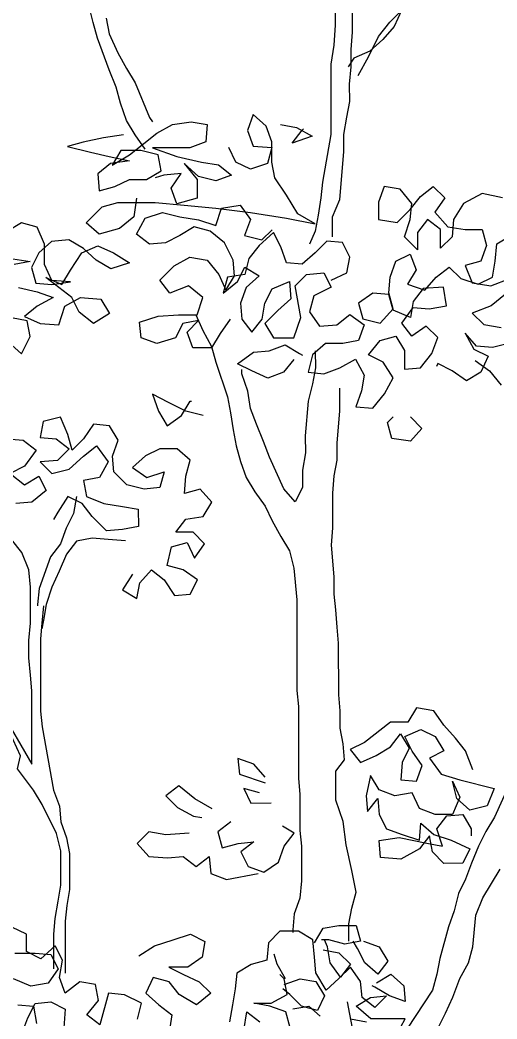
# Model space of a CAD drawing. Header units: millimetres. Extents: x 684983 to 685377, y 990360 to 990509.
# Drawn here: x 685004.6038 to 685004.775, y 990366.4256 to 990366.784 of the extents above; entities that cross this region are included whole.
import ezdxf

# ---------------------------------------------------------------- set-up
doc = ezdxf.new("R2010")
doc.units = ezdxf.units.MM
doc.layers.add('MAHAGONY', color=7, linetype='Continuous')

# ---------------------------------------------------------------- blocks, each defined once
blk = doc.blocks.new('TREE30')
at = {"color": 15, "flags": 128}
for points in [[(-0.13523, 2.24113), (-0.13322, 2.23013), (-0.1272, 2.21712), (-0.12119, 2.20612), (-0.11517, 2.19611), (-0.10514, 2.1721), (-0.10314, 2.1691)], [(-0.10812, 2.15008), (-0.11514, 2.16008), (-0.12115, 2.17009), (-0.12517, 2.18209), (-0.12818, 2.1931), (-0.1332, 2.2051), (-0.14122, 2.22712), (-0.14424, 2.23812), (-0.14725, 2.25013)], [(0.03177, 2.39342), (0.03178, 2.38141), (0.02879, 2.36939), (0.0258, 2.35838), (0.02381, 2.34637), (0.02282, 2.33236), (0.02084, 2.31033), (0.02086, 2.28431), (0.0239, 2.25129), (0.02391, 2.23627), (0.02292, 2.22226), (0.02093, 2.20925), (0.02098, 2.16021), (0.015, 2.12717), (0.01401, 2.11616), (0.01202, 2.10415), (0.01003, 2.09314), (0.00603, 2.08413)], [(0.02204, 2.08915), (0.02203, 2.10316), (0.02702, 2.11518), (0.02999, 2.14821), (0.02998, 2.16022), (0.03197, 2.17223), (0.03397, 2.18324), (0.03396, 2.19525), (0.03495, 2.20726), (0.03493, 2.21927), (0.03592, 2.23128), (0.03583, 2.33137), (0.03782, 2.34338), (0.04082, 2.35439), (0.04181, 2.3654), (0.0438, 2.37641), (0.04779, 2.38742), (0.04879, 2.39243)], [(0.03995, 2.20126), (0.04695, 2.21428), (0.05394, 2.2283), (0.06194, 2.23831), (0.06994, 2.24633), (0.07894, 2.25434), (0.08694, 2.26235), (0.09394, 2.27137), (0.10193, 2.28138), (0.10993, 2.2894), (0.11893, 2.29741), (0.12693, 2.30543), (0.13393, 2.31444), (0.10393, 2.29039), (0.09493, 2.28238), (0.08593, 2.27536), (0.08391, 2.28837), (0.0859, 2.30039), (0.08689, 2.3124), (0.08687, 2.33942), (0.08786, 2.34843)], [(0.08692, 2.28237), (0.08593, 2.27036), (0.06994, 2.24633), (0.06494, 2.23531), (0.05695, 2.2263), (0.04795, 2.21828), (0.03694, 2.21327), (0.03294, 2.20726)], [(-0.07299, 2.03502), (-0.06797, 2.02401), (-0.06196, 2.01301), (-0.05895, 2.002), (-0.05092, 1.97799), (-0.04891, 1.96698), (-0.04689, 1.95497), (-0.04488, 1.94396), (-0.04187, 1.93296), (-0.03786, 1.92195), (-0.03184, 1.91195), (-0.02483, 1.90195), (-0.01981, 1.89194), (-0.0138, 1.88094), (-0.00778, 1.87094), (-0.00477, 1.85893), (-0.00275, 1.83691), (-0.00269, 1.77386), (-0.00168, 1.76285), (-0.00163, 1.71281), (-0.00062, 1.7018), (-0.0006, 1.67678), (0.00041, 1.66577), (0.00043, 1.64175), (-0.00056, 1.62974), (-0.00455, 1.61873), (-0.00554, 1.60771), (-0.00554, 1.60571)], [(0.0101, 2.01007), (0.01012, 1.99806), (0.00812, 1.98705), (0.00513, 1.97504), (0.00315, 1.95101), (0.00316, 1.939), (0.00117, 1.92699), (0.00118, 1.91498), (-0.00381, 1.90497), (-0.01183, 1.91397), (-0.02185, 1.93598), (-0.02587, 1.94698), (-0.03088, 1.95899), (-0.0349, 1.97), (-0.03691, 1.982), (-0.04092, 1.99401), (-0.04093, 1.99701)], [(0.1212, 2.00317), (0.13122, 1.99617), (0.13924, 1.98617)], [(0.14449, 1.70794), (0.13451, 1.68591), (0.12851, 1.6759), (0.12352, 1.66588), (0.11852, 1.65387), (0.11453, 1.64285), (0.10953, 1.63284), (0.10654, 1.62083), (0.10255, 1.60982), (0.09656, 1.58779), (0.09457, 1.57678), (0.09158, 1.56577), (0.07359, 1.53873), (0.06359, 1.52371), (0.05459, 1.51569), (0.0476, 1.50267), (0.0296, 1.48464), (0.0386, 1.49966), (0.03758, 1.51067), (0.03757, 1.52268), (0.03656, 1.53569), (0.03254, 1.55771)], [(0.0335, 1.59974), (0.03349, 1.61175), (0.03548, 1.62277), (0.03847, 1.63378), (0.03546, 1.64879), (0.03144, 1.6668), (0.02942, 1.68281), (0.0244, 1.69782), (0.02438, 1.71784), (0.03038, 1.72585), (0.02937, 1.73686), (0.02736, 1.74786), (0.02735, 1.75987), (0.02634, 1.77088), (0.0263, 1.80691), (0.02529, 1.81792), (0.02428, 1.82993), (0.02327, 1.84094), (0.02326, 1.85295), (0.02124, 1.87497), (0.02223, 1.88698), (0.02221, 1.911), (0.0232, 1.92301), (0.02519, 1.93402), (0.02518, 1.94603), (0.02716, 1.96805), (0.02714, 1.98406)], [(-0.15594, 1.90883), (-0.15793, 1.89682), (-0.16293, 1.88681), (-0.16692, 1.87579), (-0.17392, 1.86678), (-0.18191, 1.84475), (-0.1829, 1.83374), (-0.1829, 1.83274)], [(-0.2249, 1.79367), (-0.21988, 1.78267), (-0.21487, 1.77066), (-0.20885, 1.76066), (-0.1868, 1.72265), (-0.18682, 1.74967), (-0.18685, 1.77369), (-0.18786, 1.7847), (-0.18887, 1.79671), (-0.18888, 1.80872), (-0.18789, 1.82073), (-0.18791, 1.84575), (-0.18893, 1.85776), (-0.19394, 1.86976), (-0.20095, 1.87877), (-0.20597, 1.88877), (-0.20898, 1.89577)], [(-0.12189, 1.87784), (-0.1339, 1.87883), (-0.14491, 1.87982), (-0.15592, 1.87781), (-0.16291, 1.86879), (-0.16791, 1.85678), (-0.1729, 1.84576), (-0.17689, 1.83375), (-0.17888, 1.82274), (-0.17988, 1.81673)], [(-0.17166, 1.58054), (-0.17168, 1.60456), (-0.17069, 1.61557), (-0.1687, 1.62758), (-0.16671, 1.63859), (-0.16673, 1.66261), (-0.16974, 1.67462), (-0.17977, 1.69463), (-0.18578, 1.70463), (-0.19681, 1.71963), (-0.19481, 1.72864), (-0.19983, 1.73965), (-0.20484, 1.74965), (-0.21185, 1.75965), (-0.21787, 1.76966), (-0.22288, 1.78166), (-0.2259, 1.79267), (-0.23091, 1.80468), (-0.23593, 1.81468), (-0.24294, 1.82568), (-0.24996, 1.83568), (-0.25497, 1.84569), (-0.25998, 1.85669)], [(-0.17889, 1.83275), (-0.17988, 1.82074), (-0.18087, 1.80973), (-0.18083, 1.75968), (-0.17982, 1.74867), (-0.17177, 1.70464), (-0.16776, 1.69364), (-0.16675, 1.68263), (-0.16273, 1.67163), (-0.16072, 1.66062), (-0.1607, 1.6356), (-0.16269, 1.62459), (-0.16368, 1.61358), (-0.16365, 1.57754)], [(0.09061, 1.52974), (0.1006, 1.54976), (0.1056, 1.56078), (0.11059, 1.57379), (0.11658, 1.58481), (0.11958, 1.59582), (0.12156, 1.61784), (0.12655, 1.62985), (0.13854, 1.64988)]]:
    blk.add_lwpolyline(points, dxfattribs=at)
at = {"color": 3, "flags": 128}
for points in [[(-0.20308, 2.01588), (-0.19407, 2.00788), (-0.18807, 2.0199), (-0.19008, 2.0309), (-0.2011, 2.0329)], [(-0.19611, 2.05392), (-0.1831, 2.05093), (-0.17208, 2.04694), (-0.18309, 2.04092), (-0.19209, 2.03391), (-0.18107, 2.02891), (-0.16806, 2.02792), (-0.16407, 2.04094), (-0.15307, 2.04695), (-0.13905, 2.04596), (-0.13304, 2.03596), (-0.14404, 2.02895), (-0.15406, 2.03694), (-0.15907, 2.04695), (-0.1771, 2.06094), (-0.16609, 2.05595), (-0.16009, 2.06596), (-0.1521, 2.07798), (-0.14109, 2.08299), (-0.13008, 2.078), (-0.11906, 2.071), (-0.13207, 2.06699), (-0.14208, 2.07298), (-0.1511, 2.08098), (-0.16111, 2.08698), (-0.17312, 2.08597), (-0.18212, 2.07795), (-0.18712, 2.06794), (-0.1841, 2.05693), (-0.17309, 2.05594), (-0.16008, 2.05796), (-0.1731, 2.05894), (-0.17811, 2.06995), (-0.17812, 2.08396), (-0.18314, 2.09597), (-0.19415, 2.09896), (-0.20415, 2.09294)], [(-0.20013, 2.07393), (-0.18812, 2.07194), (-0.19913, 2.06993)], [(-0.12315, 2.16008), (-0.13716, 2.15806), (-0.15116, 2.15505), (-0.16217, 2.15203), (-0.14615, 2.14804), (-0.13314, 2.14505), (-0.11913, 2.14206), (-0.13214, 2.14005), (-0.14114, 2.13304), (-0.14012, 2.12103), (-0.12912, 2.12404), (-0.11911, 2.12905), (-0.1071, 2.12906), (-0.0971, 2.13508), (-0.09911, 2.14609), (-0.11113, 2.14908), (-0.12514, 2.14906), (-0.13113, 2.13905), (-0.11913, 2.14607), (-0.10913, 2.15408), (-0.10013, 2.1611), (-0.08912, 2.16711), (-0.07611, 2.16913), (-0.0651, 2.16713), (-0.06609, 2.15512), (-0.0771, 2.15111), (-0.10312, 2.15109), (-0.0861, 2.1451), (-0.06908, 2.14111), (-0.05707, 2.13912), (-0.04806, 2.13212), (-0.05906, 2.12811), (-0.07108, 2.1311), (-0.08109, 2.1401), (-0.07207, 2.1291), (-0.07206, 2.11609), (-0.08607, 2.11207), (-0.09008, 2.12307), (-0.08309, 2.13309), (-0.0951, 2.13208), (-0.1011, 2.13007)], [(0.02107, 2.05912), (0.03207, 2.06414), (0.03407, 2.07515), (0.02905, 2.08515), (0.01804, 2.08614), (0.01004, 2.07813), (0.00104, 2.07011), (-0.00997, 2.0711), (-0.01398, 2.08211), (-0.019, 2.09211), (-0.029, 2.0831), (-0.03599, 2.07408), (-0.03899, 2.06307), (-0.05099, 2.06106), (-0.05399, 2.05005), (-0.04399, 2.05806), (-0.03899, 2.06807), (-0.02898, 2.06208), (-0.03798, 2.05406), (-0.04197, 2.04305), (-0.04096, 2.03204), (-0.03394, 2.02304), (-0.02695, 2.03206), (-0.02496, 2.04307), (-0.01996, 2.05308), (-0.00795, 2.05809), (-0.00694, 2.04609), (-0.01594, 2.03807), (-0.02494, 2.02905), (-0.01893, 2.01905), (-0.00492, 2.01906), (0.00007, 2.03308), (-0.00395, 2.0551), (0.00405, 2.06311), (0.01606, 2.06412), (0.02107, 2.05412), (0.00907, 2.0481), (0.00608, 2.03709), (0.01309, 2.02709), (0.0251, 2.0281), (0.0341, 2.03511), (0.04412, 2.02812), (0.04012, 2.0171), (0.02912, 2.01509), (0.01711, 2.01508), (0.00811, 2.00707), (0.00511, 1.99505), (0.01612, 1.99406), (0.02713, 1.99808), (0.03813, 2.00409), (0.04415, 1.99309), (0.04216, 1.98208), (0.03816, 1.97106), (0.05017, 1.97007), (0.05817, 1.98009), (0.06417, 1.9911), (0.05715, 2.00211), (0.04714, 2.0071), (0.05514, 2.01712), (0.06614, 2.02013), (0.07216, 2.01013), (0.07217, 1.99712), (0.08318, 1.99813), (0.09117, 2.00814), (0.09517, 2.01916), (0.08715, 2.02716), (0.07715, 2.02014), (0.07014, 2.02914), (0.07813, 2.04016), (0.08914, 2.03917), (0.10115, 2.04118), (0.09914, 2.05419), (0.08513, 2.05318), (0.07813, 2.04416), (0.07614, 2.03315), (0.06412, 2.03814), (0.06111, 2.04915), (0.0501, 2.05014), (0.0401, 2.04313), (0.04311, 2.03212), (0.05513, 2.02913), (0.06412, 2.03914), (0.06111, 2.05015), (0.0621, 2.06116), (0.0661, 2.07217), (0.0761, 2.07719), (0.08011, 2.06618), (0.07412, 2.05617), (0.08613, 2.05218), (0.09413, 2.06119), (0.10313, 2.0682), (0.11114, 2.06021), (0.12316, 2.05621), (0.13316, 2.06123), (0.13515, 2.07224), (0.13614, 2.08425), (0.14615, 2.09026)], [(0.14012, 2.11628), (0.1261, 2.11927), (0.1131, 2.11225), (0.1061, 2.10124), (0.10511, 2.08922), (0.09711, 2.08121), (0.0971, 2.09422), (0.08809, 2.10122), (0.08109, 2.0922), (0.0811, 2.08019), (0.07208, 2.08919), (0.07608, 2.10121), (0.07707, 2.11222), (0.06905, 2.12222), (0.05804, 2.12421), (0.05405, 2.1132), (0.05406, 2.10119), (0.06707, 2.0992), (0.07607, 2.10821), (0.08307, 2.11723), (0.09207, 2.12424), (0.10008, 2.11624), (0.09309, 2.10623), (0.1021, 2.09623), (0.11412, 2.09424), (0.12613, 2.09425), (0.12914, 2.08324), (0.12515, 2.07223), (0.11414, 2.06922), (0.11915, 2.05721), (0.13217, 2.05522), (0.14517, 2.06024)], [(0.14218, 2.04922), (0.13218, 2.04121), (0.11917, 2.03619), (0.12719, 2.02819), (0.1392, 2.0262)], [(0.14521, 2.0152), (0.13321, 2.01218), (0.1222, 2.01318), (0.11418, 2.02218), (0.1202, 2.01117), (0.13021, 2.00618), (0.12522, 1.99516), (0.11521, 1.98915), (0.1052, 1.99615), (0.09518, 2.00114), (0.09419, 1.99914)], [(-0.04897, 2.03203), (-0.05596, 2.02202), (-0.06196, 2.01201), (-0.07497, 2.01199), (-0.07898, 2.023), (-0.07098, 2.03101), (-0.08199, 2.029), (-0.08699, 2.01899), (-0.09999, 2.01497), (-0.11101, 2.01897), (-0.11202, 2.02998), (-0.09901, 2.03399), (-0.085, 2.035), (-0.07199, 2.03502), (-0.068, 2.04703), (-0.07801, 2.05503), (-0.09102, 2.05001), (-0.09803, 2.05901), (-0.08803, 2.06903), (-0.07703, 2.07505), (-0.06502, 2.07306), (-0.057, 2.06305), (-0.05199, 2.05205), (-0.04599, 2.06206), (-0.047, 2.07307), (-0.05302, 2.08508), (-0.06303, 2.09307), (-0.07405, 2.09607), (-0.08405, 2.09005), (-0.09405, 2.08504), (-0.10506, 2.08403), (-0.11407, 2.09103), (-0.10808, 2.10204), (-0.09607, 2.10605), (-0.08406, 2.10306), (-0.07105, 2.10107), (-0.05903, 2.09708), (-0.05504, 2.10909), (-0.04203, 2.11111), (-0.03502, 2.10111), (-0.03901, 2.09009), (-0.027, 2.0871), (-0.02, 2.09411)], [(-0.11686, 1.85482), (-0.12386, 1.84381), (-0.11384, 1.83781), (-0.11185, 1.84882), (-0.10385, 1.85784), (-0.09484, 1.85084), (-0.08782, 1.83984), (-0.07681, 1.84085), (-0.07182, 1.85086), (-0.08183, 1.85786), (-0.09285, 1.86085), (-0.08986, 1.87386), (-0.07885, 1.87688), (-0.07383, 1.86587), (-0.06684, 1.87589), (-0.07485, 1.88389), (-0.08686, 1.88387), (-0.07986, 1.89289), (-0.06786, 1.8949), (-0.06186, 1.90492), (-0.06988, 1.91392), (-0.08088, 1.9109), (-0.07989, 1.92291), (-0.0769, 1.93393), (-0.08591, 1.94192), (-0.09792, 1.94191), (-0.10793, 1.9369), (-0.11693, 1.92889), (-0.10691, 1.92189), (-0.09491, 1.9259), (-0.0979, 1.91489), (-0.10891, 1.91388), (-0.12092, 1.91687), (-0.12994, 1.92587), (-0.13095, 1.93688), (-0.12695, 1.94789), (-0.13297, 1.9579), (-0.14398, 1.95889), (-0.15098, 1.94887), (-0.15898, 1.94086), (-0.16199, 1.95186), (-0.167, 1.96387), (-0.17901, 1.96086), (-0.181, 1.94984), (-0.16999, 1.94885), (-0.16098, 1.94186), (-0.16898, 1.93384), (-0.18099, 1.93283), (-0.17297, 1.92483), (-0.16097, 1.92784), (-0.15097, 1.93686), (-0.14196, 1.94388), (-0.13395, 1.93287), (-0.13994, 1.92186), (-0.15095, 1.91985), (-0.14894, 1.90884), (-0.13692, 1.90385), (-0.12391, 1.90186), (-0.1129, 1.89986), (-0.11289, 1.88785), (-0.1239, 1.88584), (-0.1349, 1.88483), (-0.14492, 1.89483), (-0.15194, 1.90383), (-0.16195, 1.90883), (-0.16894, 1.89781), (-0.17194, 1.8928)], [(0.11946, 1.71892), (0.11445, 1.73193), (0.10743, 1.74093), (0.09942, 1.74993), (0.0924, 1.75993), (0.08039, 1.76192), (0.0744, 1.75191), (0.06238, 1.7519), (0.04438, 1.73787), (0.03438, 1.73286), (0.04139, 1.72386), (0.0524, 1.72887), (0.0624, 1.73488), (0.0694, 1.7439), (0.07541, 1.7339), (0.07042, 1.72388), (0.06943, 1.71187), (0.08044, 1.71088), (0.08443, 1.72189), (0.07742, 1.7319), (0.0724, 1.7419), (0.08341, 1.74691), (0.09342, 1.74192), (0.09943, 1.73192), (0.08943, 1.7269), (0.09745, 1.7159), (0.11046, 1.71191), (0.13449, 1.70593), (0.12949, 1.69391), (0.11749, 1.6909), (0.10847, 1.6989), (0.10546, 1.7109), (0.11047, 1.6999), (0.10548, 1.68788), (0.09347, 1.68787), (0.08246, 1.69187), (0.07744, 1.70287), (0.06543, 1.70086), (0.05442, 1.70485), (0.04841, 1.71486), (0.04542, 1.70084), (0.04643, 1.68983), (0.05343, 1.69885), (0.05444, 1.68784), (0.05945, 1.67783), (0.07046, 1.67384), (0.08248, 1.66985), (0.08347, 1.68186), (0.09248, 1.67386), (0.1045, 1.66987), (0.11751, 1.66387), (0.11252, 1.65386), (0.09951, 1.65385), (0.09149, 1.66185), (0.08948, 1.67286), (0.08248, 1.66384), (0.06948, 1.65683), (0.05547, 1.65781), (0.05445, 1.66982), (0.06846, 1.67184), (0.08748, 1.66785), (0.09849, 1.66586), (0.09448, 1.67787), (0.10148, 1.68688), (0.11249, 1.68789), (0.1185, 1.67789), (0.1185, 1.67288)], [(-0.02465, 1.71379), (-0.03267, 1.72279), (-0.04368, 1.72678), (-0.04267, 1.71577), (-0.02465, 1.70978)], [(-0.06167, 1.69173), (-0.07368, 1.69873), (-0.0847, 1.70773), (-0.0937, 1.70071), (-0.08569, 1.69271), (-0.07467, 1.68672), (-0.06867, 1.68572)], [(-0.02865, 1.70277), (-0.03966, 1.70577), (-0.03465, 1.69576), (-0.02063, 1.69578)], [(-0.04865, 1.68274), (-0.05765, 1.67572), (-0.05463, 1.66472), (-0.04363, 1.66773), (-0.03262, 1.66874), (-0.04162, 1.66173), (-0.03661, 1.65172), (-0.02559, 1.64773), (-0.01559, 1.65475), (-0.0116, 1.66576), (-0.0046, 1.67477), (-0.01261, 1.67977)], [(-0.07766, 1.67471), (-0.09368, 1.67369), (-0.10569, 1.67568), (-0.11369, 1.66767), (-0.10567, 1.65867), (-0.09266, 1.65768), (-0.08165, 1.65869), (-0.07264, 1.65169), (-0.06364, 1.6587), (-0.06262, 1.6467), (-0.05161, 1.6427), (-0.0296, 1.64673)], [(-0.11262, 1.5896), (-0.10161, 1.59662), (-0.0886, 1.60063), (-0.0766, 1.60465), (-0.06659, 1.59965), (-0.06858, 1.58864), (-0.07858, 1.58163), (-0.09159, 1.58161), (-0.08158, 1.57662), (-0.07056, 1.57162), (-0.06255, 1.56363), (-0.07255, 1.55561), (-0.08457, 1.5626), (-0.09158, 1.57161), (-0.10259, 1.5746), (-0.10759, 1.56358), (-0.09857, 1.55559), (-0.08956, 1.54859), (-0.09155, 1.53658)], [(-0.11358, 1.54556), (-0.11058, 1.55658), (-0.1226, 1.56257), (-0.13361, 1.56356), (-0.13959, 1.54154), (-0.14861, 1.54853), (-0.14061, 1.55855), (-0.14262, 1.56956), (-0.15363, 1.57155), (-0.16363, 1.56353), (-0.16765, 1.57454), (-0.16566, 1.58655), (-0.17067, 1.59655), (-0.18067, 1.58754), (-0.19068, 1.59253), (-0.1907, 1.60454), (-0.20071, 1.60954)], [(-0.19869, 1.59152), (-0.18468, 1.59154), (-0.17367, 1.59055), (-0.16865, 1.58054), (-0.17565, 1.57053), (-0.18766, 1.56851), (-0.19967, 1.57351)], [(-0.19666, 1.5555), (-0.18564, 1.5545), (-0.18363, 1.5425)], [(-0.19463, 1.53348), (-0.18964, 1.54649), (-0.18465, 1.55651), (-0.17364, 1.55752), (-0.16362, 1.55252), (-0.16461, 1.53951)], [(0.00948, 1.59872), (0.01548, 1.60873), (0.02648, 1.61075), (0.03849, 1.61076), (0.04151, 1.59975), (0.0305, 1.59774), (0.01949, 1.60073), (0.01448, 1.60073)], [(0.03455, 1.5457), (0.04556, 1.54371)], [(0.06659, 1.53472), (0.07258, 1.54573), (0.04856, 1.54571), (0.03855, 1.55471), (0.04855, 1.56072), (0.05956, 1.56174), (0.05156, 1.55372), (0.04254, 1.56072), (0.04153, 1.57173), (0.03452, 1.58173), (0.02652, 1.57372), (0.01752, 1.5657), (0.0105, 1.5777), (0.00949, 1.58871), (0.00848, 1.60072), (-0.00154, 1.60672), (-0.01455, 1.60671), (-0.02255, 1.59869), (-0.02354, 1.58668), (-0.03454, 1.58367), (-0.04455, 1.57765), (-0.04554, 1.56664), (-0.04753, 1.55563), (-0.04952, 1.54362)], [(-0.03951, 1.53762), (-0.03752, 1.55064), (-0.0285, 1.54364)], [(-0.00748, 1.53966), (-0.01049, 1.55066), (-0.02151, 1.55466), (-0.03252, 1.55665), (-0.02051, 1.55666), (-0.0095, 1.56267), (-0.01151, 1.57368), (-0.01452, 1.57668)], [(0.01549, 1.59372), (0.0265, 1.59173), (0.03452, 1.58373), (0.02752, 1.57472), (0.0205, 1.58472), (0.01849, 1.59573), (0.01648, 1.60073)], [(0.04351, 1.59975), (0.05452, 1.59576), (0.06054, 1.58576), (0.05354, 1.57674), (0.04452, 1.58474), (0.03951, 1.59474), (0.0365, 1.59975)], [(-0.01051, 1.57368), (-0.01653, 1.58368), (-0.01854, 1.59069)], [(0.05254, 1.57074), (0.06255, 1.57675), (0.07156, 1.56875), (0.07257, 1.55774), (0.06156, 1.56174), (0.05154, 1.56773), (0.04954, 1.56873)], [(-0.01151, 1.56968), (-0.00051, 1.57369), (0.01051, 1.5717), (0.01652, 1.5617), (0.01152, 1.55168), (0.00051, 1.55468), (-0.0075, 1.56267), (-0.01251, 1.56667)], [(-0.00549, 1.55267), (0.00552, 1.55468), (0.01353, 1.54768)]]:
    blk.add_lwpolyline(points, dxfattribs=at)
at = {"color": 86, "flags": 128}
for points in [[(-0.12711, 2.11303), (-0.10108, 2.11306), (-0.08107, 2.11107), (-0.05904, 2.10909), (-0.03502, 2.10611), (-0.01, 2.10213), (0.01002, 2.09815), (-0.00199, 2.10514), (-0.01001, 2.11814), (-0.01803, 2.13015), (-0.02004, 2.14115), (-0.02005, 2.15517), (-0.02407, 2.16617), (-0.03308, 2.17417), (-0.03708, 2.16316), (-0.03306, 2.15215), (-0.02005, 2.15116), (-0.02304, 2.14015), (-0.03505, 2.13614), (-0.04506, 2.14113), (-0.05008, 2.15113)], [(-0.01406, 2.16718), (-0.00305, 2.16519), (0.00797, 2.15919), (-0.00604, 2.15418), (0.00096, 2.16319), (0.00196, 2.16419)], [(-0.1141, 2.11605), (-0.11609, 2.10303), (-0.12609, 2.09502), (-0.1401, 2.091), (-0.14911, 2.099), (-0.13811, 2.11002), (-0.12711, 2.11303)], [(-0.0049, 2.00405), (-0.0119, 1.99504), (-0.02291, 1.99102), (-0.03392, 1.99602), (-0.04393, 2.00101), (-0.03293, 2.00903), (-0.02192, 2.01004), (-0.01092, 2.01405), (-0.0009, 2.00806), (0.0011, 2.00706)], [(-0.06792, 1.96496), (-0.07993, 1.96795), (-0.09195, 1.97395), (-0.10296, 1.97994), (-0.09895, 1.96793), (-0.09294, 1.95793), (-0.08293, 1.96495), (-0.07694, 1.97496), (-0.07594, 1.97496)], [(0.0762, 1.96409), (0.08422, 1.95609), (0.07622, 1.94708), (0.06321, 1.94907), (0.06019, 1.96007), (0.06419, 1.96408)]]:
    blk.add_lwpolyline(points, dxfattribs=at)
at = {"color": 105, "flags": 128}
blk.add_lwpolyline([(-0.20402, 1.94882), (-0.19301, 1.94783), (-0.184, 1.94083), (-0.19199, 1.92982), (-0.202, 1.9248), (-0.19198, 1.91681), (-0.18198, 1.92282), (-0.17697, 1.91282), (-0.18697, 1.9048), (-0.19797, 1.90379)], dxfattribs=at)

msp = doc.modelspace()

# ---------------------------------------------------------------- block references
at = {"layer": 'MAHAGONY', "color": 7, "xscale": 0.5164012972761597, "yscale": 0.5164012972761597, "zscale": 0.5164012972761597}
msp.add_blockref('TREE30', (685004.70459, 990365.62738, 53.8592), dxfattribs=at)

doc.saveas('drawing.dxf')
